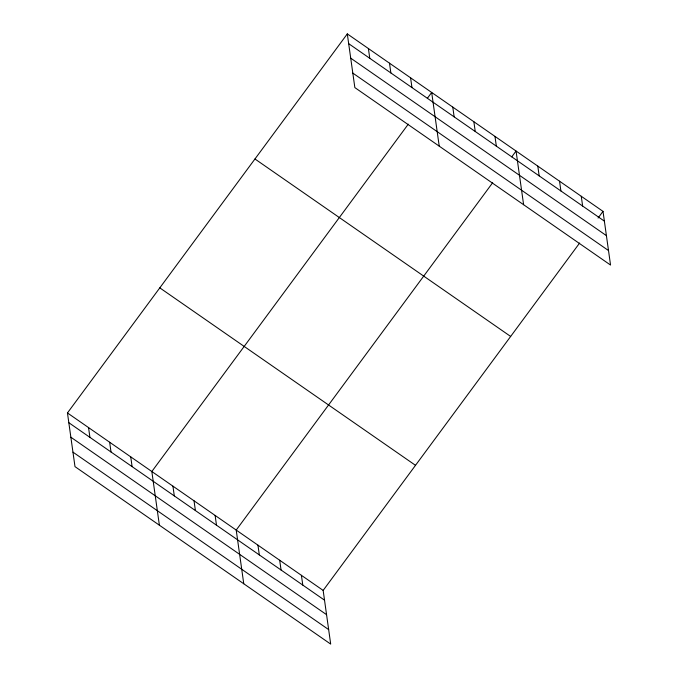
<?xml version="1.0" encoding="UTF-8"?>
<svg xmlns="http://www.w3.org/2000/svg" width="678" height="678" viewBox="0 0 678 678"><rect width="100%" height="100%" fill="white"/><g stroke="black" fill="none" stroke-linecap="round" stroke-linejoin="round"><path stroke-width="1.02" d="M579.605 243.055L323.152 590.411L330.695 644.1L74.995 466.634L67.453 412.944L347.305 33.9L603.005 211.367L610.547 265.056L354.848 87.589L347.305 33.9M408.292 124.15L151.83 471.507L159.381 525.196M427.377 98.302L431.683 92.462L439.225 146.151M492.669 182.713L236.215 530.069L243.758 583.758M511.754 156.864L516.06 151.024L523.611 204.714M598.072 218.036L603.005 211.367M348.678 43.663L604.378 221.13M350.712 58.164L606.412 235.63M352.814 73.097L608.513 250.563M254.953 158.983L510.653 336.449M159.805 287.862L415.504 465.328M67.453 412.944L323.152 590.411M68.825 422.708L324.525 600.174M70.859 437.208L326.559 614.675M72.961 452.141L328.661 629.608M581.266 196.281L582.639 206.044M559.536 181.196L560.901 190.967M537.798 166.11L539.171 175.882M494.965 136.388L496.338 146.151M473.871 121.743L475.244 131.515M452.777 107.107L454.15 116.87M410.588 77.826L411.961 87.589M389.494 63.181L390.867 72.944M368.4 48.545L369.773 58.308M301.413 575.325L302.786 585.089M279.683 560.24L281.056 570.012M257.945 545.154L259.318 554.926M215.121 515.433L216.494 525.196M194.027 500.788L195.4 510.559M172.932 486.151L174.305 495.915M130.735 456.87L132.108 466.634M109.641 442.225L111.014 451.989M88.547 427.589L89.92 437.352"/></g></svg>
